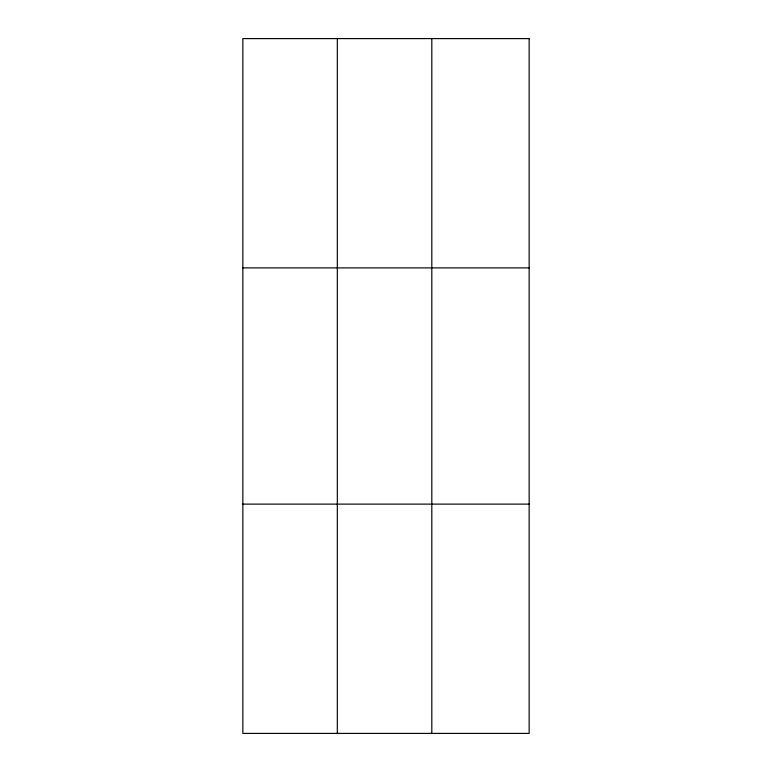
<?xml version="1.0" encoding="UTF-8"?>
<svg xmlns="http://www.w3.org/2000/svg" width="772" height="772" viewBox="0 0 772 772"><rect width="100%" height="100%" fill="white"/><g stroke="black" fill="none" stroke-linecap="round" stroke-linejoin="round"><path stroke-width="1.16" d="M337.325 38.6L337.325 733.4M431.809 38.6L431.809 733.4M242.842 267.884L529.158 267.884M242.842 504.116L529.158 504.116M529.158 38.6L529.158 733.4L242.842 733.4L242.842 38.6L529.158 38.6"/></g></svg>
